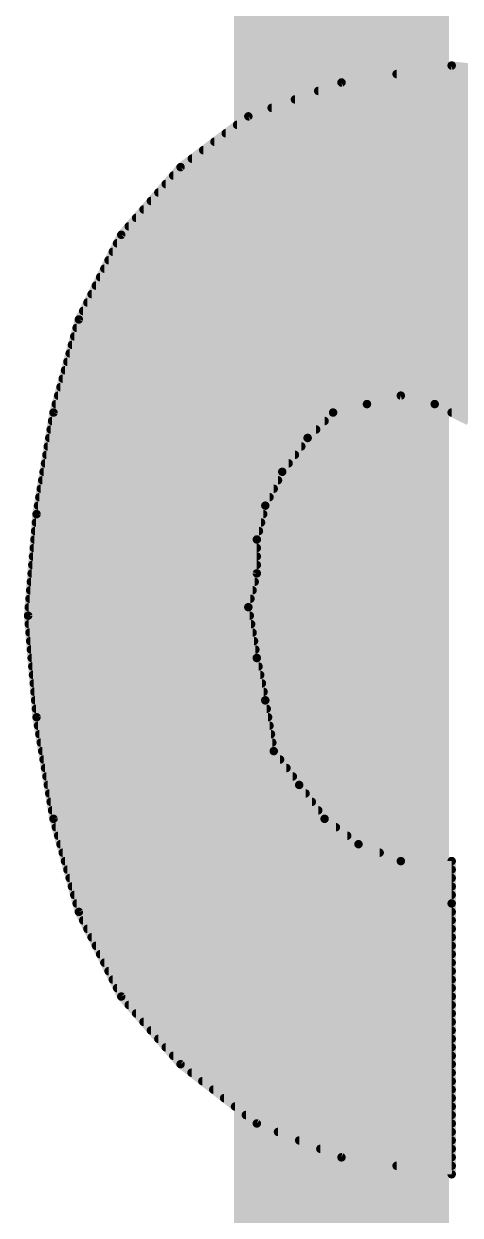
# Model space of a CAD drawing. Extents: x -16 to 96, y -18 to 53.
# Drawn here: x 40.265 to 40.78, y 20.712 to 22.119 of the extents above; entities that cross this region are included whole.
import ezdxf

# ---------------------------------------------------------------- set-up
doc = ezdxf.new("R2010")
doc.units = 0
doc.layers.add('1', color=12, linetype='CONTINUOUS')
doc.layers.add('22', color=40, linetype='CONTINUOUS')

msp = doc.modelspace()

# ---------------------------------------------------------------- linework, layer by layer
at = {"layer": '1', "const_width": 0.254}
msp.add_lwpolyline([(40.64, 20.32), (40.64, 24.2316)], dxfattribs=at)
at = {"layer": '22', "const_width": 0.01}
for points in [[(40.77, 22.07), (40.64, 22.05)], [(40.86, 22.06), (40.77, 22.07)], [(40.705, 22.06), (40.86, 22.06)], [(40.64, 22.05), (40.53, 22.01)], [(40.6125, 22.04), (40.9067, 22.04)], [(40.64, 22.05), (40.8833, 22.05)], [(40.585, 22.03), (40.93, 22.03)], [(40.5575, 22.02), (40.945, 22.02)], [(40.53, 22.01), (40.45, 21.95)], [(40.5167, 22), (40.975, 22)], [(40.53, 22.01), (40.96, 22.01)], [(40.5033, 21.99), (40.99, 21.99)], [(40.4767, 21.97), (41.0067, 21.97)], [(40.49, 21.98), (40.9983, 21.98)], [(40.4633, 21.96), (41.015, 21.96)], [(40.45, 21.95), (40.38, 21.87)], [(40.45, 21.95), (41.0233, 21.95)], [(40.4325, 21.93), (41.04, 21.93)], [(40.4413, 21.94), (41.0317, 21.94)], [(40.4238, 21.92), (41.0457, 21.92)], [(40.4063, 21.9), (41.0571, 21.9)], [(40.415, 21.91), (41.0514, 21.91)], [(40.3975, 21.89), (41.0629, 21.89)], [(40.38, 21.87), (40.33, 21.77)], [(40.38, 21.87), (41.0743, 21.87)], [(40.3888, 21.88), (41.0686, 21.88)], [(40.375, 21.86), (41.08, 21.86)], [(40.37, 21.85), (41.0857, 21.85)], [(40.36, 21.83), (41.0971, 21.83)], [(40.365, 21.84), (41.0914, 21.84)], [(40.355, 21.82), (41.1029, 21.82)], [(40.345, 21.8), (41.1143, 21.8)], [(40.35, 21.81), (41.1086, 21.81)], [(40.34, 21.79), (41.12, 21.79)], [(40.335, 21.78), (41.1222, 21.78)], [(40.33, 21.77), (40.3, 21.66)], [(40.3273, 21.76), (41.1267, 21.76)], [(40.33, 21.77), (41.1244, 21.77)], [(40.3245, 21.75), (41.1289, 21.75)], [(40.3191, 21.73), (41.1333, 21.73)], [(40.3218, 21.74), (41.1311, 21.74)], [(40.3164, 21.72), (41.1356, 21.72)], [(40.3136, 21.71), (41.1378, 21.71)], [(40.3082, 21.69), (41.1425, 21.69)], [(40.3109, 21.7), (41.14, 21.7)], [(40.3055, 21.68), (41.145, 21.68)], [(40.67, 21.67), (40.71, 21.68)], [(40.71, 21.68), (40.75, 21.67)], [(40.3, 21.66), (40.28, 21.54)], [(40.3, 21.66), (40.63, 21.66)], [(40.3027, 21.67), (40.67, 21.67)], [(40.6, 21.63), (40.63, 21.66)], [(40.63, 21.66), (40.67, 21.67)], [(40.75, 21.67), (40.79, 21.65)], [(40.75, 21.67), (41.1475, 21.67)], [(40.77, 21.66), (41.15, 21.66)], [(40.2983, 21.65), (40.62, 21.65)], [(40.2967, 21.64), (40.61, 21.64)], [(40.2933, 21.62), (40.5925, 21.62)], [(40.295, 21.63), (40.6, 21.63)], [(40.57, 21.59), (40.6, 21.63)], [(40.2917, 21.61), (40.585, 21.61)], [(40.2883, 21.59), (40.57, 21.59)], [(40.29, 21.6), (40.5775, 21.6)], [(40.55, 21.55), (40.57, 21.59)], [(40.2867, 21.58), (40.565, 21.58)], [(40.285, 21.57), (40.56, 21.57)], [(40.2817, 21.55), (40.55, 21.55)], [(40.2833, 21.56), (40.555, 21.56)], [(40.54, 21.51), (40.55, 21.55)], [(40.28, 21.54), (40.27, 21.42)], [(40.28, 21.54), (40.5475, 21.54)], [(40.2783, 21.52), (40.5425, 21.52)], [(40.2792, 21.53), (40.545, 21.53)], [(40.2775, 21.51), (40.54, 21.51)], [(40.54, 21.47), (40.54, 21.51)], [(40.2758, 21.49), (40.54, 21.49)], [(40.2767, 21.5), (40.54, 21.5)], [(40.275, 21.48), (40.54, 21.48)], [(40.2742, 21.47), (40.54, 21.47)], [(40.53, 21.43), (40.54, 21.47)], [(40.2725, 21.45), (40.535, 21.45)], [(40.2733, 21.46), (40.5375, 21.46)], [(40.2717, 21.44), (40.5325, 21.44)], [(40.27, 21.42), (40.28, 21.3)], [(40.27, 21.42), (40.5317, 21.42)], [(40.2708, 21.43), (40.53, 21.43)], [(40.54, 21.37), (40.53, 21.43)], [(40.2708, 21.41), (40.5333, 21.41)], [(40.2717, 21.4), (40.535, 21.4)], [(40.2725, 21.39), (40.5367, 21.39)], [(40.2733, 21.38), (40.5383, 21.38)], [(40.2742, 21.37), (40.54, 21.37)], [(40.55, 21.32), (40.54, 21.37)], [(40.275, 21.36), (40.542, 21.36)], [(40.2758, 21.35), (40.544, 21.35)], [(40.2767, 21.34), (40.546, 21.34)], [(40.2775, 21.33), (40.548, 21.33)], [(40.2783, 21.32), (40.55, 21.32)], [(40.2792, 21.31), (40.5517, 21.31)], [(40.56, 21.26), (40.55, 21.32)], [(40.28, 21.3), (40.3, 21.18)], [(40.28, 21.3), (40.5533, 21.3)], [(40.2817, 21.29), (40.555, 21.29)], [(40.2833, 21.28), (40.5567, 21.28)], [(40.285, 21.27), (40.5583, 21.27)], [(40.2867, 21.26), (40.56, 21.26)], [(40.59, 21.22), (40.56, 21.26)], [(40.2883, 21.25), (40.5675, 21.25)], [(40.29, 21.24), (40.575, 21.24)], [(40.2917, 21.23), (40.5825, 21.23)], [(40.2933, 21.22), (40.59, 21.22)], [(40.295, 21.21), (40.5975, 21.21)], [(40.62, 21.18), (40.59, 21.22)], [(40.2967, 21.2), (40.605, 21.2)], [(40.2983, 21.19), (40.6125, 21.19)], [(40.3, 21.18), (40.33, 21.07)], [(40.3, 21.18), (40.62, 21.18)], [(40.3027, 21.17), (40.6333, 21.17)], [(40.66, 21.15), (40.62, 21.18)], [(40.3055, 21.16), (40.6467, 21.16)], [(40.3082, 21.15), (40.66, 21.15)], [(40.3109, 21.14), (40.685, 21.14)], [(40.71, 21.13), (40.66, 21.15)], [(40.3136, 21.13), (40.71, 21.13)], [(40.77, 21.13), (40.71, 21.13)], [(40.77, 21.08), (40.77, 21.13)], [(40.3164, 21.12), (40.77, 21.12)], [(40.3191, 21.11), (40.77, 21.11)], [(40.3218, 21.1), (40.77, 21.1)], [(40.3245, 21.09), (40.77, 21.09)], [(40.3273, 21.08), (40.77, 21.08)], [(40.33, 21.07), (40.38, 20.97)], [(40.33, 21.07), (40.77, 21.07)], [(40.77, 20.76), (40.77, 21.08)], [(40.335, 21.06), (40.77, 21.06)], [(40.34, 21.05), (40.77, 21.05)], [(40.345, 21.04), (40.77, 21.04)], [(40.35, 21.03), (40.77, 21.03)], [(40.355, 21.02), (40.77, 21.02)], [(40.36, 21.01), (40.77, 21.01)], [(40.365, 21), (40.77, 21)], [(40.37, 20.99), (40.77, 20.99)], [(40.375, 20.98), (40.77, 20.98)], [(40.38, 20.97), (40.45, 20.89)], [(40.38, 20.97), (40.77, 20.97)], [(40.3888, 20.96), (40.77, 20.96)], [(40.3975, 20.95), (40.77, 20.95)], [(40.4063, 20.94), (40.77, 20.94)], [(40.415, 20.93), (40.77, 20.93)], [(40.4238, 20.92), (40.77, 20.92)], [(40.4325, 20.91), (40.77, 20.91)], [(40.4413, 20.9), (40.77, 20.9)], [(40.45, 20.89), (40.54, 20.82)], [(40.45, 20.89), (40.77, 20.89)], [(40.4629, 20.88), (40.77, 20.88)], [(40.4757, 20.87), (40.77, 20.87)], [(40.4886, 20.86), (40.77, 20.86)], [(40.5014, 20.85), (40.77, 20.85)], [(40.5143, 20.84), (40.77, 20.84)], [(40.5271, 20.83), (40.77, 20.83)], [(40.54, 20.82), (40.64, 20.78)], [(40.54, 20.82), (40.77, 20.82)], [(40.565, 20.81), (40.77, 20.81)], [(40.59, 20.8), (40.77, 20.8)], [(40.615, 20.79), (40.77, 20.79)], [(40.64, 20.78), (40.77, 20.76)], [(40.64, 20.78), (40.77, 20.78)], [(40.705, 20.77), (40.77, 20.77)]]:
    msp.add_lwpolyline(points, dxfattribs=at)
at = {"layer": '22', "const_width": 0.005}
for points in [[(40.7703, 22.0725, 1), (40.7697, 22.0675)], [(40.7704, 22.0675, 1), (40.7696, 22.0725)], [(40.705, 22.0625, 1), (40.705, 22.0575)], [(40.6125, 22.0425, 1), (40.6125, 22.0375)], [(40.6396, 22.0525, 1), (40.6404, 22.0475)], [(40.64, 22.0525, 1), (40.64, 22.0475)], [(40.6409, 22.0477, 1), (40.6391, 22.0523)], [(40.585, 22.0325, 1), (40.585, 22.0275)], [(40.5575, 22.0225, 1), (40.5575, 22.0175)], [(40.5167, 22.0025, 1), (40.5167, 21.9975)], [(40.53, 22.0125, 1), (40.53, 22.0075)], [(40.5291, 22.0123, 1), (40.5309, 22.0077)], [(40.5315, 22.008, 1), (40.5285, 22.012)], [(40.5033, 21.9925, 1), (40.5033, 21.9875)], [(40.4767, 21.9725, 1), (40.4767, 21.9675)], [(40.49, 21.9825, 1), (40.49, 21.9775)], [(40.4633, 21.9625, 1), (40.4633, 21.9575)], [(40.45, 21.9525, 1), (40.45, 21.9475)], [(40.4485, 21.952, 1), (40.4515, 21.948)], [(40.4519, 21.9484, 1), (40.4481, 21.9516)], [(40.4325, 21.9325, 1), (40.4325, 21.9275)], [(40.4413, 21.9425, 1), (40.4413, 21.9375)], [(40.4238, 21.9225, 1), (40.4238, 21.9175)], [(40.4063, 21.9025, 1), (40.4063, 21.8975)], [(40.415, 21.9125, 1), (40.415, 21.9075)], [(40.3975, 21.8925, 1), (40.3975, 21.8875)], [(40.38, 21.8725, 1), (40.38, 21.8675)], [(40.3822, 21.8689, 1), (40.3778, 21.8711)], [(40.3888, 21.8825, 1), (40.3888, 21.8775)], [(40.375, 21.8625, 1), (40.375, 21.8575)], [(40.3781, 21.8716, 1), (40.3819, 21.8684)], [(40.37, 21.8525, 1), (40.37, 21.8475)], [(40.36, 21.8325, 1), (40.36, 21.8275)], [(40.365, 21.8425, 1), (40.365, 21.8375)], [(40.355, 21.8225, 1), (40.355, 21.8175)], [(40.345, 21.8025, 1), (40.345, 21.7975)], [(40.35, 21.8125, 1), (40.35, 21.8075)], [(40.34, 21.7925, 1), (40.34, 21.7875)], [(40.335, 21.7825, 1), (40.335, 21.7775)], [(40.3273, 21.7625, 1), (40.3273, 21.7575)], [(40.33, 21.7725, 1), (40.33, 21.7675)], [(40.3278, 21.7711, 1), (40.3322, 21.7689)], [(40.3324, 21.7693, 1), (40.3276, 21.7707)], [(40.3245, 21.7525, 1), (40.3245, 21.7475)], [(40.3191, 21.7325, 1), (40.3191, 21.7275)], [(40.3218, 21.7425, 1), (40.3218, 21.7375)], [(40.3164, 21.7225, 1), (40.3164, 21.7175)], [(40.3136, 21.7125, 1), (40.3136, 21.7075)], [(40.3082, 21.6925, 1), (40.3082, 21.6875)], [(40.3109, 21.7025, 1), (40.3109, 21.6975)], [(40.3055, 21.6825, 1), (40.3055, 21.6775)], [(40.7106, 21.6824, 1), (40.7094, 21.6776)], [(40.7106, 21.6776, 1), (40.7094, 21.6824)], [(40.3025, 21.6596, 1), (40.2975, 21.6604)], [(40.3, 21.6625, 1), (40.3, 21.6575)], [(40.3027, 21.6725, 1), (40.3027, 21.6675)], [(40.6294, 21.6624, 1), (40.6306, 21.6576)], [(40.6318, 21.6582, 1), (40.6282, 21.6618)], [(40.63, 21.6575, 1), (40.63, 21.6625)], [(40.6694, 21.6724, 1), (40.6706, 21.6676)], [(40.6706, 21.6676, 1), (40.6694, 21.6724)], [(40.67, 21.6675, 1), (40.67, 21.6725)], [(40.7511, 21.6722, 1), (40.7489, 21.6678)], [(40.75, 21.6725, 1), (40.75, 21.6675)], [(40.7494, 21.6676, 1), (40.7506, 21.6724)], [(40.77, 21.6625, 1), (40.77, 21.6575)], [(40.2983, 21.6525, 1), (40.2983, 21.6475)], [(40.2976, 21.6607, 1), (40.3024, 21.6593)], [(40.62, 21.6475, 1), (40.62, 21.6525)], [(40.2967, 21.6425, 1), (40.2967, 21.6375)], [(40.61, 21.6375, 1), (40.61, 21.6425)], [(40.2933, 21.6225, 1), (40.2933, 21.6175)], [(40.295, 21.6325, 1), (40.295, 21.6275)], [(40.5925, 21.6175, 1), (40.5925, 21.6225)], [(40.5982, 21.6318, 1), (40.6018, 21.6282)], [(40.602, 21.6285, 1), (40.598, 21.6315)], [(40.6, 21.6275, 1), (40.6, 21.6325)], [(40.2917, 21.6125, 1), (40.2917, 21.6075)], [(40.585, 21.6075, 1), (40.585, 21.6125)], [(40.2883, 21.5925, 1), (40.2883, 21.5875)], [(40.29, 21.6025, 1), (40.29, 21.5975)], [(40.568, 21.5915, 1), (40.572, 21.5885)], [(40.5722, 21.5889, 1), (40.5678, 21.5911)], [(40.57, 21.5875, 1), (40.57, 21.5925)], [(40.5775, 21.5975, 1), (40.5775, 21.6025)], [(40.2867, 21.5825, 1), (40.2867, 21.5775)], [(40.565, 21.5775, 1), (40.565, 21.5825)], [(40.285, 21.5725, 1), (40.285, 21.5675)], [(40.56, 21.5675, 1), (40.56, 21.5725)], [(40.2817, 21.5525, 1), (40.2817, 21.5475)], [(40.2833, 21.5625, 1), (40.2833, 21.5575)], [(40.5478, 21.5511, 1), (40.5522, 21.5489)], [(40.5524, 21.5494, 1), (40.5476, 21.5506)], [(40.55, 21.5475, 1), (40.55, 21.5525)], [(40.555, 21.5575, 1), (40.555, 21.5625)], [(40.2825, 21.5398, 1), (40.2775, 21.5402)], [(40.28, 21.5425, 1), (40.28, 21.5375)], [(40.2775, 21.5404, 1), (40.2825, 21.5396)], [(40.5475, 21.5375, 1), (40.5475, 21.5425)], [(40.2783, 21.5225, 1), (40.2783, 21.5175)], [(40.2792, 21.5325, 1), (40.2792, 21.5275)], [(40.5425, 21.5175, 1), (40.5425, 21.5225)], [(40.545, 21.5275, 1), (40.545, 21.5325)], [(40.2775, 21.5125, 1), (40.2775, 21.5075)], [(40.5425, 21.51, 1), (40.5375, 21.51)], [(40.5376, 21.5106, 1), (40.5424, 21.5094)], [(40.54, 21.5075, 1), (40.54, 21.5125)], [(40.2758, 21.4925, 1), (40.2758, 21.4875)], [(40.2767, 21.5025, 1), (40.2767, 21.4975)], [(40.54, 21.4975, 1), (40.54, 21.5025)], [(40.54, 21.4875, 1), (40.54, 21.4925)], [(40.275, 21.4825, 1), (40.275, 21.4775)], [(40.54, 21.4775, 1), (40.54, 21.4825)], [(40.2742, 21.4725, 1), (40.2742, 21.4675)], [(40.5375, 21.47, 1), (40.5425, 21.47)], [(40.5424, 21.4694, 1), (40.5376, 21.4706)], [(40.54, 21.4675, 1), (40.54, 21.4725)], [(40.2725, 21.4525, 1), (40.2725, 21.4475)], [(40.2733, 21.4625, 1), (40.2733, 21.4575)], [(40.535, 21.4475, 1), (40.535, 21.4525)], [(40.5375, 21.4575, 1), (40.5375, 21.4625)], [(40.2717, 21.4425, 1), (40.2717, 21.4375)], [(40.5325, 21.4375, 1), (40.5325, 21.4425)], [(40.2725, 21.4202, 1), (40.2675, 21.4198)], [(40.27, 21.4225, 1), (40.27, 21.4175)], [(40.2708, 21.4325, 1), (40.2708, 21.4275)], [(40.5325, 21.4304, 1), (40.5275, 21.4296)], [(40.5276, 21.4306, 1), (40.5324, 21.4294)], [(40.53, 21.4275, 1), (40.53, 21.4325)], [(40.5317, 21.4175, 1), (40.5317, 21.4225)], [(40.2675, 21.4202, 1), (40.2725, 21.4198)], [(40.2708, 21.4125, 1), (40.2708, 21.4075)], [(40.5333, 21.4075, 1), (40.5333, 21.4125)], [(40.2717, 21.4025, 1), (40.2717, 21.3975)], [(40.535, 21.3975, 1), (40.535, 21.4025)], [(40.2725, 21.3925, 1), (40.2725, 21.3875)], [(40.2733, 21.3825, 1), (40.2733, 21.3775)], [(40.5367, 21.3875, 1), (40.5367, 21.3925)], [(40.5383, 21.3775, 1), (40.5383, 21.3825)], [(40.2742, 21.3725, 1), (40.2742, 21.3675)], [(40.5425, 21.3705, 1), (40.5375, 21.3695)], [(40.5375, 21.3696, 1), (40.5425, 21.3704)], [(40.54, 21.3675, 1), (40.54, 21.3725)], [(40.275, 21.3625, 1), (40.275, 21.3575)], [(40.2758, 21.3525, 1), (40.2758, 21.3475)], [(40.542, 21.3575, 1), (40.542, 21.3625)], [(40.544, 21.3475, 1), (40.544, 21.3525)], [(40.2767, 21.3425, 1), (40.2767, 21.3375)], [(40.546, 21.3375, 1), (40.546, 21.3425)], [(40.2775, 21.3325, 1), (40.2775, 21.3275)], [(40.548, 21.3275, 1), (40.548, 21.3325)], [(40.2783, 21.3225, 1), (40.2783, 21.3175)], [(40.2792, 21.3125, 1), (40.2792, 21.3075)], [(40.5525, 21.3204, 1), (40.5475, 21.3196)], [(40.5475, 21.3195, 1), (40.5525, 21.3205)], [(40.55, 21.3175, 1), (40.55, 21.3225)], [(40.5517, 21.3075, 1), (40.5517, 21.3125)], [(40.2825, 21.3004, 1), (40.2775, 21.2996)], [(40.28, 21.3025, 1), (40.28, 21.2975)], [(40.2775, 21.2998, 1), (40.2825, 21.3002)], [(40.5533, 21.2975, 1), (40.5533, 21.3025)], [(40.2817, 21.2925, 1), (40.2817, 21.2875)], [(40.2833, 21.2825, 1), (40.2833, 21.2775)], [(40.555, 21.2875, 1), (40.555, 21.2925)], [(40.5567, 21.2775, 1), (40.5567, 21.2825)], [(40.285, 21.2725, 1), (40.285, 21.2675)], [(40.5583, 21.2675, 1), (40.5583, 21.2725)], [(40.2867, 21.2625, 1), (40.2867, 21.2575)], [(40.562, 21.2615, 1), (40.558, 21.2585)], [(40.5575, 21.2596, 1), (40.5625, 21.2604)], [(40.56, 21.2575, 1), (40.56, 21.2625)], [(40.2883, 21.2525, 1), (40.2883, 21.2475)], [(40.29, 21.2425, 1), (40.29, 21.2375)], [(40.5675, 21.2475, 1), (40.5675, 21.2525)], [(40.575, 21.2375, 1), (40.575, 21.2425)], [(40.2917, 21.2325, 1), (40.2917, 21.2275)], [(40.5825, 21.2275, 1), (40.5825, 21.2325)], [(40.2933, 21.2225, 1), (40.2933, 21.2175)], [(40.295, 21.2125, 1), (40.295, 21.2075)], [(40.592, 21.2215, 1), (40.588, 21.2185)], [(40.588, 21.2185, 1), (40.592, 21.2215)], [(40.59, 21.2175, 1), (40.59, 21.2225)], [(40.5975, 21.2075, 1), (40.5975, 21.2125)], [(40.2967, 21.2025, 1), (40.2967, 21.1975)], [(40.605, 21.1975, 1), (40.605, 21.2025)], [(40.2983, 21.1925, 1), (40.2983, 21.1875)], [(40.6125, 21.1875, 1), (40.6125, 21.1925)], [(40.3024, 21.1807, 1), (40.2976, 21.1793)], [(40.3, 21.1825, 1), (40.3, 21.1775)], [(40.2975, 21.1796, 1), (40.3025, 21.1804)], [(40.3027, 21.1725, 1), (40.3027, 21.1675)], [(40.6215, 21.182, 1), (40.6185, 21.178)], [(40.618, 21.1785, 1), (40.622, 21.1815)], [(40.62, 21.1775, 1), (40.62, 21.1825)], [(40.6333, 21.1675, 1), (40.6333, 21.1725)], [(40.3055, 21.1625, 1), (40.3055, 21.1575)], [(40.6467, 21.1575, 1), (40.6467, 21.1625)], [(40.3082, 21.1525, 1), (40.3082, 21.1475)], [(40.3109, 21.1425, 1), (40.3109, 21.1375)], [(40.6609, 21.1523, 1), (40.6591, 21.1477)], [(40.6585, 21.148, 1), (40.6615, 21.152)], [(40.66, 21.1475, 1), (40.66, 21.1525)], [(40.685, 21.1375, 1), (40.685, 21.1425)], [(40.3136, 21.1325, 1), (40.3136, 21.1275)], [(40.71, 21.1325, 1), (40.71, 21.1275)], [(40.7091, 21.1277, 1), (40.7109, 21.1323)], [(40.71, 21.1275, 1), (40.71, 21.1325)], [(40.7725, 21.13, 1), (40.7675, 21.13)], [(40.77, 21.1275, 1), (40.77, 21.1325)], [(40.3164, 21.1225, 1), (40.3164, 21.1175)], [(40.3191, 21.1125, 1), (40.3191, 21.1075)], [(40.77, 21.1175, 1), (40.77, 21.1225)], [(40.77, 21.1075, 1), (40.77, 21.1125)], [(40.3218, 21.1025, 1), (40.3218, 21.0975)], [(40.77, 21.0975, 1), (40.77, 21.1025)], [(40.3245, 21.0925, 1), (40.3245, 21.0875)], [(40.77, 21.0875, 1), (40.77, 21.0925)], [(40.3273, 21.0825, 1), (40.3273, 21.0775)], [(40.3322, 21.0711, 1), (40.3278, 21.0689)], [(40.33, 21.0725, 1), (40.33, 21.0675)], [(40.3276, 21.0693, 1), (40.3324, 21.0707)], [(40.7725, 21.08, 1), (40.7675, 21.08)], [(40.7675, 21.08, 1), (40.7725, 21.08)], [(40.77, 21.0775, 1), (40.77, 21.0825)], [(40.77, 21.0675, 1), (40.77, 21.0725)], [(40.335, 21.0625, 1), (40.335, 21.0575)], [(40.77, 21.0575, 1), (40.77, 21.0625)], [(40.34, 21.0525, 1), (40.34, 21.0475)], [(40.345, 21.0425, 1), (40.345, 21.0375)], [(40.77, 21.0475, 1), (40.77, 21.0525)], [(40.77, 21.0375, 1), (40.77, 21.0425)], [(40.35, 21.0325, 1), (40.35, 21.0275)], [(40.77, 21.0275, 1), (40.77, 21.0325)], [(40.355, 21.0225, 1), (40.355, 21.0175)], [(40.77, 21.0175, 1), (40.77, 21.0225)], [(40.36, 21.0125, 1), (40.36, 21.0075)], [(40.365, 21.0025, 1), (40.365, 20.9975)], [(40.77, 21.0075, 1), (40.77, 21.0125)], [(40.77, 20.9975, 1), (40.77, 21.0025)], [(40.37, 20.9925, 1), (40.37, 20.9875)], [(40.77, 20.9875, 1), (40.77, 20.9925)], [(40.375, 20.9825, 1), (40.375, 20.9775)], [(40.3819, 20.9716, 1), (40.3781, 20.9684)], [(40.38, 20.9725, 1), (40.38, 20.9675)], [(40.77, 20.9775, 1), (40.77, 20.9825)], [(40.77, 20.9675, 1), (40.77, 20.9725)], [(40.3778, 20.9689, 1), (40.3822, 20.9711)], [(40.3888, 20.9625, 1), (40.3888, 20.9575)], [(40.77, 20.9575, 1), (40.77, 20.9625)], [(40.3975, 20.9525, 1), (40.3975, 20.9475)], [(40.77, 20.9475, 1), (40.77, 20.9525)], [(40.4063, 20.9425, 1), (40.4063, 20.9375)], [(40.415, 20.9325, 1), (40.415, 20.9275)], [(40.77, 20.9375, 1), (40.77, 20.9425)], [(40.77, 20.9275, 1), (40.77, 20.9325)], [(40.4238, 20.9225, 1), (40.4238, 20.9175)], [(40.77, 20.9175, 1), (40.77, 20.9225)], [(40.4325, 20.9125, 1), (40.4325, 20.9075)], [(40.4413, 20.9025, 1), (40.4413, 20.8975)], [(40.77, 20.9075, 1), (40.77, 20.9125)], [(40.77, 20.8975, 1), (40.77, 20.9025)], [(40.4515, 20.892, 1), (40.4485, 20.888)], [(40.45, 20.8925, 1), (40.45, 20.8875)], [(40.4481, 20.8884, 1), (40.4519, 20.8916)], [(40.77, 20.8875, 1), (40.77, 20.8925)], [(40.4629, 20.8825, 1), (40.4629, 20.8775)], [(40.77, 20.8775, 1), (40.77, 20.8825)], [(40.4757, 20.8725, 1), (40.4757, 20.8675)], [(40.4886, 20.8625, 1), (40.4886, 20.8575)], [(40.77, 20.8675, 1), (40.77, 20.8725)], [(40.77, 20.8575, 1), (40.77, 20.8625)], [(40.5014, 20.8525, 1), (40.5014, 20.8475)], [(40.77, 20.8475, 1), (40.77, 20.8525)], [(40.5143, 20.8425, 1), (40.5143, 20.8375)], [(40.5271, 20.8325, 1), (40.5271, 20.8275)], [(40.77, 20.8375, 1), (40.77, 20.8425)], [(40.77, 20.8275, 1), (40.77, 20.8325)], [(40.5409, 20.8223, 1), (40.5391, 20.8177)], [(40.54, 20.8225, 1), (40.54, 20.8175)], [(40.5385, 20.818, 1), (40.5415, 20.822)], [(40.77, 20.8175, 1), (40.77, 20.8225)], [(40.565, 20.8125, 1), (40.565, 20.8075)], [(40.77, 20.8075, 1), (40.77, 20.8125)], [(40.59, 20.8025, 1), (40.59, 20.7975)], [(40.615, 20.7925, 1), (40.615, 20.7875)], [(40.77, 20.7975, 1), (40.77, 20.8025)], [(40.77, 20.7875, 1), (40.77, 20.7925)], [(40.6404, 20.7825, 1), (40.6396, 20.7775)], [(40.64, 20.7825, 1), (40.64, 20.7775)], [(40.6391, 20.7777, 1), (40.6409, 20.7823)], [(40.77, 20.7775, 1), (40.77, 20.7825)], [(40.705, 20.7725, 1), (40.705, 20.7675)], [(40.7696, 20.7575, 1), (40.7704, 20.7625)], [(40.77, 20.7675, 1), (40.77, 20.7725)], [(40.7675, 20.76, 1), (40.7725, 20.76)]]:
    msp.add_lwpolyline(points, format="xyb", dxfattribs=at)

doc.saveas('drawing.dxf')
